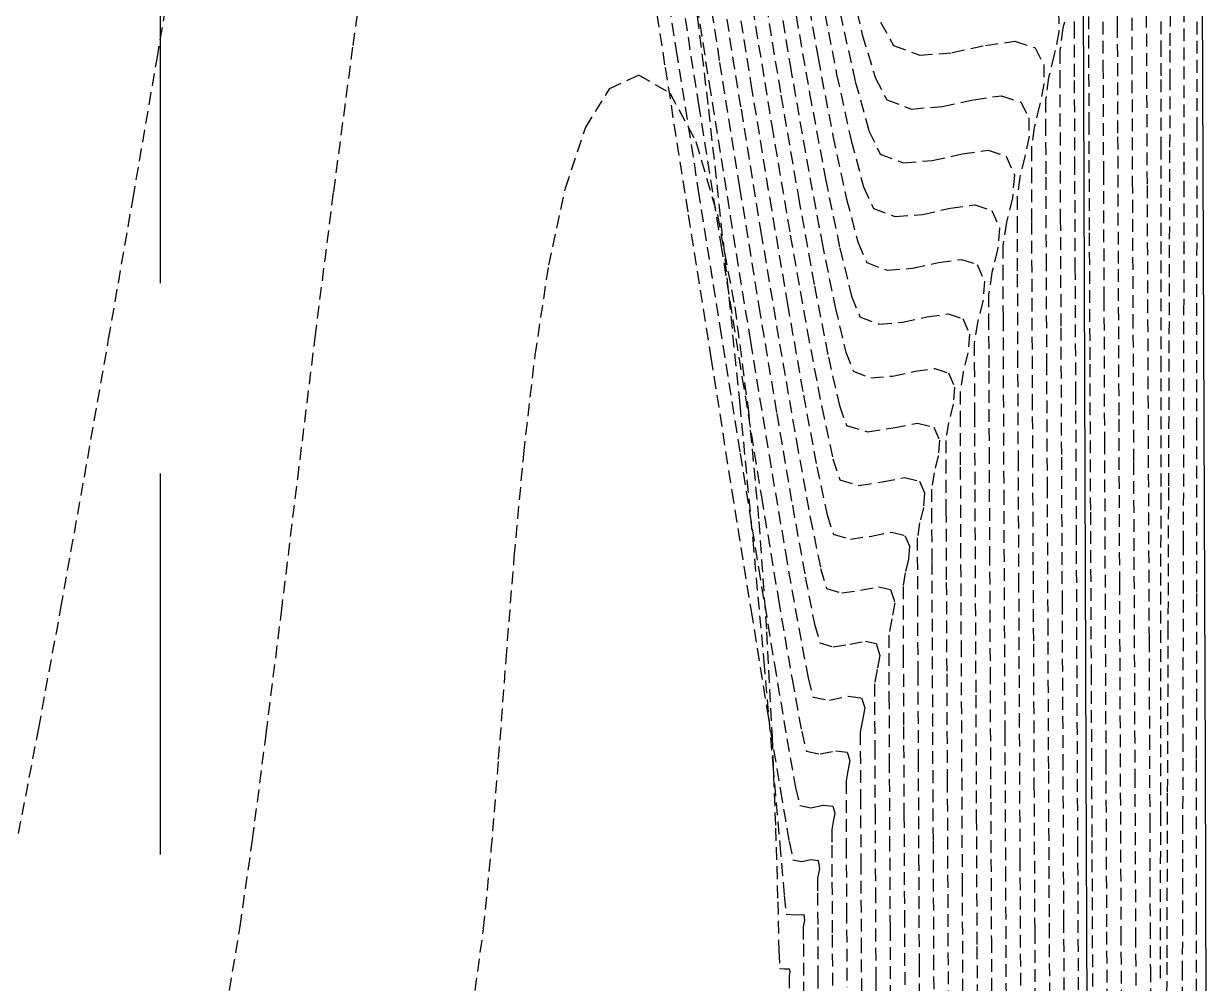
# Model space of a CAD drawing. Header units: inches. Extents: x 7994 to 10114, y 11164 to 12491.
# Drawn here: x 9944.48 to 9967.81, y 11410.74 to 11429.63 of the extents above; entities that cross this region are included whole.
import ezdxf

# ---------------------------------------------------------------- set-up
doc = ezdxf.new("R2010")
doc.units = ezdxf.units.IN
doc.header["$MEASUREMENT"] = 0
doc.linetypes.add('HIDDEN', pattern=[0.375, 0.25, -0.125])
doc.linetypes.add('x4227topo$0$HIDDEN', pattern=[0.375, 0.25, -0.125])
for name, color, linetype in [('CONTOURS', 43, 'x4227topo$0$HIDDEN'), ('GRID', 254, 'HIDDEN'), ('x4227topo$0$C-TOPO', 12, 'Continuous')]:
    doc.layers.add(name, color=color, linetype=linetype)

msp = doc.modelspace()

# ---------------------------------------------------------------- linework, layer by layer
at = {"layer": 'CONTOURS', "color": 43}
for p, q in [((9950.971, 11429.205, 1217), (9951.372, 11432.021, 1217)), ((9956.903, 11431.867, 1219), (9957.334, 11429.108, 1219)), ((9947.107, 11428.944, 1218), (9947.559, 11431.603, 1218)), ((9956.662, 11431.667, 1218), (9957.115, 11428.769, 1218)), ((9957.795, 11431.379, 1222), (9958.189, 11428.872, 1222)), ((9966.015, 11431.306, 1239), (9966.021, 11429.604, 1239)), ((9957.564, 11431.114, 1221), (9957.982, 11428.458, 1221)), ((9957.334, 11430.85, 1220), (9957.774, 11428.044, 1220)), ((9957.615, 11430.9, 1217), (9957.969, 11427.951, 1217)), ((9958.429, 11430.804, 1224), (9958.805, 11428.448, 1224)), ((9959.249, 11430.804, 1227), (9959.578, 11428.817, 1227)), ((9966.301, 11430.873, 1240), (9966.309, 11428.891, 1240)), ((9959.823, 11430.681, 1229), (9960.127, 11428.959, 1229)), ((9960.721, 11430.605, 1232), (9960.999, 11429.421, 1232)), ((9966.59, 11430.557, 1241), (9966.598, 11428.6, 1241)), ((9967.341, 11428.54, 1241), (9967.341, 11430.646, 1241)), ((9958.21, 11430.465, 1223), (9958.61, 11427.95, 1223)), ((9959.043, 11430.379, 1226), (9959.397, 11428.225, 1226)), ((9965.451, 11430.525, 1237), (9965.455, 11429.393, 1237)), ((9965.735, 11430.423, 1238), (9965.74, 11428.801, 1238)), ((9959.632, 11430.158, 1228), (9959.961, 11428.261, 1228)), ((9960.192, 11430.205, 1230), (9960.494, 11428.633, 1230)), ((9967.066, 11429.201, 1242), (9967.069, 11430.077, 1242)), ((9967.593, 11427.545, 1240), (9967.593, 11430.117, 1240)), ((9958.837, 11429.954, 1225), (9959.216, 11427.632, 1225)), ((9960.563, 11429.842, 1231), (9960.861, 11428.494, 1231)), ((9964.866, 11429.881, 1234), (9964.871, 11429.472, 1234)), ((9965.07, 11430.031, 1235), (9964.952, 11429.552, 1235)), ((9965.171, 11430.051, 1236), (9965.171, 11429.591, 1236)), ((9966.881, 11430.055, 1242), (9966.882, 11429.234, 1242)), ((9961.36, 11429.665, 1233), (9961.614, 11429.206, 1233)), ((9960.999, 11429.421, 1232), (9961.259, 11428.562, 1232)), ((9964.871, 11429.472, 1234), (9964.781, 11429.026, 1234)), ((9964.952, 11429.552, 1235), (9964.89, 11429.093, 1235)), ((9965.171, 11429.591, 1236), (9965.174, 11428.518, 1236)), ((9965.455, 11429.393, 1237), (9965.461, 11427.696, 1237)), ((9966.021, 11429.604, 1239), (9966.029, 11427.409, 1239)), ((9950.587, 11426.325, 1217), (9950.971, 11429.205, 1217)), ((9961.614, 11429.206, 1233), (9962.13, 11429.013, 1233)), ((9962.768, 11429.064, 1233), (9963.427, 11429.207, 1233)), ((9963.427, 11429.207, 1233), (9964.006, 11429.29, 1233)), ((9964.006, 11429.29, 1233), (9964.404, 11429.159, 1233)), ((9964.404, 11429.159, 1233), (9964.572, 11428.832, 1233)), ((9966.882, 11429.234, 1242), (9966.882, 11428.533, 1242)), ((9967.064, 11428.494, 1242), (9967.066, 11429.201, 1242)), ((9946.634, 11426.19, 1218), (9947.107, 11428.944, 1218)), ((9957.334, 11429.108, 1219), (9957.769, 11426.348, 1219)), ((9960.127, 11428.959, 1229), (9960.421, 11427.428, 1229)), ((9962.13, 11429.013, 1233), (9962.768, 11429.064, 1233)), ((9964.781, 11429.026, 1234), (9964.668, 11428.572, 1234)), ((9964.89, 11429.093, 1235), (9964.89, 11428.613, 1235)), ((9957.115, 11428.769, 1218), (9957.571, 11425.87, 1218)), ((9958.189, 11428.872, 1222), (9958.583, 11426.407, 1222)), ((9959.578, 11428.817, 1227), (9959.9, 11426.968, 1227)), ((9964.572, 11428.832, 1233), (9964.577, 11428.444, 1233)), ((9965.74, 11428.801, 1238), (9965.748, 11426.709, 1238)), ((9966.309, 11428.891, 1240), (9966.318, 11426.538, 1240)), ((9956.025, 11428.355, 1216), (9956.592, 11428.625, 1216)), ((9956.592, 11428.625, 1216), (9957.206, 11428.273, 1216)), ((9957.982, 11428.458, 1221), (9958.397, 11425.847, 1221)), ((9958.805, 11428.448, 1224), (9959.175, 11426.187, 1224)), ((9960.494, 11428.633, 1230), (9960.778, 11427.335, 1230)), ((9960.861, 11428.494, 1231), (9961.131, 11427.527, 1231)), ((9961.259, 11428.562, 1232), (9961.482, 11428.137, 1232)), ((9964.577, 11428.444, 1233), (9964.491, 11428.022, 1233)), ((9964.668, 11428.572, 1234), (9964.61, 11428.135, 1234)), ((9964.89, 11428.613, 1235), (9964.894, 11427.489, 1235)), ((9965.174, 11428.518, 1236), (9965.18, 11426.908, 1236)), ((9966.598, 11428.6, 1241), (9966.608, 11426.45, 1241)), ((9966.882, 11428.533, 1242), (9966.882, 11427.21, 1242)), ((9967.06, 11427.201, 1242), (9967.064, 11428.494, 1242)), ((9967.339, 11426.291, 1241), (9967.341, 11428.54, 1241)), ((9955.549, 11427.585, 1216), (9956.025, 11428.355, 1216)), ((9957.206, 11428.273, 1216), (9957.72, 11427.314, 1216)), ((9959.397, 11428.225, 1226), (9959.74, 11426.221, 1226)), ((9959.961, 11428.261, 1228), (9960.274, 11426.578, 1228)), ((9963.196, 11428.138, 1232), (9963.743, 11428.216, 1232)), ((9963.743, 11428.216, 1232), (9964.119, 11428.092, 1232)), ((9957.774, 11428.044, 1220), (9958.211, 11425.288, 1220)), ((9961.482, 11428.137, 1232), (9961.97, 11427.954, 1232)), ((9961.97, 11427.954, 1232), (9962.573, 11428.003, 1232)), ((9962.573, 11428.003, 1232), (9963.196, 11428.138, 1232)), ((9964.119, 11428.092, 1232), (9964.277, 11427.783, 1232)), ((9964.491, 11428.022, 1233), (9964.385, 11427.591, 1233)), ((9964.61, 11428.135, 1234), (9964.609, 11427.679, 1234)), ((9957.969, 11427.951, 1217), (9958.293, 11425.002, 1217)), ((9958.61, 11427.95, 1223), (9959.002, 11425.537, 1223)), ((9964.277, 11427.783, 1232), (9964.283, 11427.417, 1232)), ((9955.153, 11426.398, 1216), (9955.549, 11427.585, 1216)), ((9959.216, 11427.632, 1225), (9959.58, 11425.473, 1225)), ((9961.131, 11427.527, 1231), (9961.35, 11427.067, 1231)), ((9964.385, 11427.591, 1233), (9964.329, 11427.177, 1233)), ((9964.609, 11427.679, 1234), (9964.613, 11426.611, 1234)), ((9965.461, 11427.696, 1237), (9965.469, 11425.513, 1237)), ((9967.592, 11424.693, 1240), (9967.593, 11427.545, 1240)), ((9957.72, 11427.314, 1216), (9958.144, 11425.868, 1216)), ((9960.421, 11427.428, 1229), (9960.689, 11426.182, 1229)), ((9960.778, 11427.335, 1230), (9961.025, 11426.42, 1230)), ((9964.283, 11427.417, 1232), (9964.201, 11427.018, 1232)), ((9964.894, 11427.489, 1235), (9964.9, 11425.805, 1235)), ((9966.029, 11427.409, 1239), (9966.039, 11424.799, 1239)), ((9961.35, 11427.067, 1231), (9961.809, 11426.896, 1231)), ((9962.378, 11426.941, 1231), (9962.965, 11427.069, 1231)), ((9962.965, 11427.069, 1231), (9963.48, 11427.142, 1231)), ((9963.48, 11427.142, 1231), (9963.834, 11427.026, 1231)), ((9964.329, 11427.177, 1233), (9964.329, 11426.745, 1233)), ((9966.882, 11427.21, 1242), (9966.881, 11425.347, 1242)), ((9967.053, 11425.393, 1242), (9967.06, 11427.201, 1242)), ((9959.9, 11426.968, 1227), (9960.2, 11425.349, 1227)), ((9961.809, 11426.896, 1231), (9962.378, 11426.941, 1231)), ((9963.834, 11427.026, 1231), (9963.996, 11426.652, 1231)), ((9964.201, 11427.018, 1232), (9964.101, 11426.61, 1232)), ((9965.18, 11426.908, 1236), (9965.188, 11424.839, 1236)), ((9960.274, 11426.578, 1228), (9960.556, 11425.212, 1228)), ((9963.996, 11426.652, 1231), (9963.956, 11426.204, 1231)), ((9964.101, 11426.61, 1232), (9964.048, 11426.219, 1232)), ((9964.329, 11426.745, 1233), (9964.332, 11425.732, 1233)), ((9964.613, 11426.611, 1234), (9964.619, 11425.012, 1234)), ((9965.748, 11426.709, 1238), (9965.758, 11424.221, 1238)), ((9954.825, 11424.877, 1216), (9955.153, 11426.398, 1216)), ((9957.769, 11426.348, 1219), (9958.192, 11423.674, 1219)), ((9958.583, 11426.407, 1222), (9958.962, 11424.074, 1222)), ((9961.025, 11426.42, 1230), (9961.218, 11425.998, 1230)), ((9966.318, 11426.538, 1240), (9966.329, 11423.885, 1240)), ((9966.608, 11426.45, 1241), (9966.618, 11424.185, 1241)), ((9946.154, 11423.419, 1218), (9946.634, 11426.19, 1218)), ((9950.222, 11423.456, 1217), (9950.587, 11426.325, 1217)), ((9959.175, 11426.187, 1224), (9959.525, 11424.113, 1224)), ((9959.74, 11426.221, 1226), (9960.057, 11424.468, 1226)), ((9960.689, 11426.182, 1229), (9960.916, 11425.318, 1229)), ((9963.956, 11426.204, 1231), (9963.839, 11425.725, 1231)), ((9964.048, 11426.219, 1232), (9964.048, 11425.766, 1232)), ((9967.336, 11423.969, 1241), (9967.339, 11426.291, 1241)), ((9961.218, 11425.998, 1230), (9961.649, 11425.837, 1230)), ((9961.649, 11425.837, 1230), (9962.182, 11425.88, 1230)), ((9962.182, 11425.88, 1230), (9962.733, 11425.999, 1230)), ((9962.733, 11425.999, 1230), (9963.217, 11426.068, 1230)), ((9963.217, 11426.068, 1230), (9963.549, 11425.959, 1230)), ((9963.549, 11425.959, 1230), (9963.701, 11425.609, 1230)), ((9957.571, 11425.87, 1218), (9958.014, 11423.061, 1218)), ((9958.144, 11425.868, 1216), (9958.487, 11424.059, 1216)), ((9958.397, 11425.847, 1221), (9958.795, 11423.376, 1221)), ((9963.839, 11425.725, 1231), (9963.767, 11425.261, 1231)), ((9964.048, 11425.766, 1232), (9964.052, 11424.699, 1232)), ((9964.332, 11425.732, 1233), (9964.338, 11424.216, 1233)), ((9964.9, 11425.805, 1235), (9964.91, 11423.648, 1235)), ((9959.002, 11425.537, 1223), (9959.371, 11423.325, 1223)), ((9959.58, 11425.473, 1225), (9959.914, 11423.587, 1225)), ((9963.701, 11425.609, 1230), (9963.664, 11425.188, 1230)), ((9965.469, 11425.513, 1237), (9965.48, 11422.927, 1237)), ((9958.211, 11425.288, 1220), (9958.629, 11422.679, 1220)), ((9960.2, 11425.349, 1227), (9960.463, 11424.052, 1227)), ((9960.556, 11425.212, 1228), (9960.788, 11424.271, 1228)), ((9960.916, 11425.318, 1229), (9961.086, 11424.929, 1229)), ((9963.664, 11425.188, 1230), (9963.554, 11424.738, 1230)), ((9963.767, 11425.261, 1231), (9963.767, 11424.834, 1231)), ((9966.881, 11425.347, 1242), (9966.879, 11423.024, 1242)), ((9967.045, 11423.146, 1242), (9967.053, 11425.393, 1242)), ((9958.293, 11425.002, 1217), (9958.585, 11422.144, 1217)), ((9962.502, 11424.93, 1229), (9962.954, 11424.994, 1229)), ((9962.954, 11424.994, 1229), (9963.264, 11424.892, 1229)), ((9964.619, 11425.012, 1234), (9964.628, 11422.963, 1234)), ((9954.555, 11423.105, 1216), (9954.825, 11424.877, 1216)), ((9961.086, 11424.929, 1229), (9961.489, 11424.778, 1229)), ((9961.489, 11424.778, 1229), (9961.987, 11424.818, 1229)), ((9961.987, 11424.818, 1229), (9962.502, 11424.93, 1229)), ((9963.264, 11424.892, 1229), (9963.406, 11424.565, 1229)), ((9963.554, 11424.738, 1230), (9963.487, 11424.303, 1230)), ((9963.767, 11424.834, 1231), (9963.771, 11423.829, 1231)), ((9965.188, 11424.839, 1236), (9965.199, 11422.385, 1236)), ((9966.039, 11424.799, 1239), (9966.051, 11421.85, 1239)), ((9963.406, 11424.565, 1229), (9963.371, 11424.172, 1229)), ((9964.052, 11424.699, 1232), (9964.058, 11423.105, 1232)), ((9967.591, 11421.631, 1240), (9967.592, 11424.693, 1240)), ((9960.057, 11424.468, 1226), (9960.331, 11423.067, 1226)), ((9960.788, 11424.271, 1228), (9960.954, 11423.86, 1228)), ((9963.487, 11424.303, 1230), (9963.487, 11423.855, 1230)), ((9958.487, 11424.059, 1216), (9958.756, 11422.006, 1216)), ((9958.962, 11424.074, 1222), (9959.313, 11421.96, 1222)), ((9959.525, 11424.113, 1224), (9959.84, 11422.322, 1224)), ((9960.463, 11424.052, 1227), (9960.675, 11423.168, 1227)), ((9963.371, 11424.172, 1229), (9963.269, 11423.752, 1229)), ((9964.338, 11424.216, 1233), (9964.346, 11422.273, 1233)), ((9965.758, 11424.221, 1238), (9965.769, 11421.408, 1238)), ((9966.618, 11424.185, 1241), (9966.628, 11421.886, 1241)), ((9960.954, 11423.86, 1228), (9961.329, 11423.72, 1228)), ((9961.792, 11423.757, 1228), (9962.271, 11423.861, 1228)), ((9962.271, 11423.861, 1228), (9962.691, 11423.921, 1228)), ((9962.691, 11423.921, 1228), (9962.979, 11423.826, 1228)), ((9962.979, 11423.826, 1228), (9963.111, 11423.521, 1228)), ((9963.487, 11423.855, 1230), (9963.49, 11422.796, 1230)), ((9963.771, 11423.829, 1231), (9963.777, 11422.327, 1231)), ((9966.329, 11423.885, 1240), (9966.341, 11421.003, 1240)), ((9967.332, 11421.647, 1241), (9967.336, 11423.969, 1241)), ((9958.192, 11423.674, 1219), (9958.592, 11421.171, 1219)), ((9959.914, 11423.587, 1225), (9960.2, 11422.082, 1225)), ((9961.329, 11423.72, 1228), (9961.792, 11423.757, 1228)), ((9963.269, 11423.752, 1229), (9963.206, 11423.345, 1229)), ((9964.91, 11423.648, 1235), (9964.921, 11421.101, 1235)), ((9945.676, 11420.706, 1218), (9946.154, 11423.419, 1218)), ((9949.878, 11420.672, 1217), (9950.222, 11423.456, 1217)), ((9958.795, 11423.376, 1221), (9959.163, 11421.138, 1221)), ((9959.371, 11423.325, 1223), (9959.7, 11421.416, 1223)), ((9963.111, 11423.521, 1228), (9963.079, 11423.155, 1228)), ((9963.206, 11423.345, 1229), (9963.206, 11422.927, 1229)), ((9954.331, 11421.164, 1216), (9954.555, 11423.105, 1216)), ((9960.675, 11423.168, 1227), (9960.822, 11422.79, 1227)), ((9963.079, 11423.155, 1228), (9962.983, 11422.765, 1228)), ((9964.058, 11423.105, 1232), (9964.067, 11421.07, 1232)), ((9967.036, 11420.533, 1242), (9967.045, 11423.146, 1242)), ((9958.014, 11423.061, 1218), (9958.431, 11420.432, 1218)), ((9960.331, 11423.067, 1226), (9960.548, 11422.118, 1226)), ((9962.039, 11422.791, 1227), (9962.428, 11422.847, 1227)), ((9962.428, 11422.847, 1227), (9962.694, 11422.759, 1227)), ((9963.206, 11422.927, 1229), (9963.209, 11421.937, 1229)), ((9964.628, 11422.963, 1234), (9964.639, 11420.544, 1234)), ((9965.48, 11422.927, 1237), (9965.492, 11420.017, 1237)), ((9966.879, 11423.024, 1242), (9966.877, 11420.32, 1242)), ((9958.629, 11422.679, 1220), (9959.013, 11420.316, 1220)), ((9960.822, 11422.79, 1227), (9961.168, 11422.661, 1227)), ((9961.168, 11422.661, 1227), (9961.597, 11422.695, 1227)), ((9961.597, 11422.695, 1227), (9962.039, 11422.791, 1227)), ((9962.694, 11422.759, 1227), (9962.816, 11422.478, 1227)), ((9962.983, 11422.765, 1228), (9962.925, 11422.387, 1228)), ((9963.49, 11422.796, 1230), (9963.497, 11421.218, 1230)), ((9962.816, 11422.478, 1227), (9962.787, 11422.139, 1227)), ((9962.925, 11422.387, 1228), (9962.925, 11421.949, 1228)), ((9965.199, 11422.385, 1236), (9965.211, 11419.624, 1236)), ((9958.585, 11422.144, 1217), (9958.841, 11419.471, 1217)), ((9959.84, 11422.322, 1224), (9960.105, 11420.907, 1224)), ((9963.777, 11422.327, 1231), (9963.785, 11420.41, 1231)), ((9964.346, 11422.273, 1233), (9964.357, 11419.98, 1233)), ((9958.756, 11422.006, 1216), (9958.963, 11419.831, 1216)), ((9959.313, 11421.96, 1222), (9959.622, 11420.152, 1222)), ((9960.2, 11422.082, 1225), (9960.42, 11421.067, 1225)), ((9960.548, 11422.118, 1226), (9960.69, 11421.721, 1226)), ((9962.787, 11422.139, 1227), (9962.698, 11421.778, 1227)), ((9962.925, 11421.949, 1228), (9962.929, 11420.907, 1228)), ((9963.209, 11421.937, 1229), (9963.215, 11420.463, 1229)), ((9960.69, 11421.721, 1226), (9961.102, 11421.6, 1226)), ((9961.102, 11421.6, 1226), (9961.607, 11421.677, 1226)), ((9961.607, 11421.677, 1226), (9962.084, 11421.769, 1226)), ((9962.084, 11421.769, 1226), (9962.41, 11421.692, 1226)), ((9962.41, 11421.692, 1226), (9962.522, 11421.434, 1226)), ((9962.698, 11421.778, 1227), (9962.644, 11421.429, 1227)), ((9966.051, 11421.85, 1239), (9966.064, 11418.638, 1239)), ((9966.628, 11421.886, 1241), (9966.638, 11419.633, 1241)), ((9967.328, 11419.398, 1241), (9967.332, 11421.647, 1241)), ((9967.588, 11418.431, 1240), (9967.591, 11421.631, 1240)), ((9959.7, 11421.416, 1223), (9959.974, 11419.91, 1223)), ((9962.522, 11421.434, 1226), (9962.494, 11421.123, 1226)), ((9962.644, 11421.429, 1227), (9962.644, 11421.024, 1227)), ((9963.497, 11421.218, 1230), (9963.506, 11419.215, 1230)), ((9965.769, 11421.408, 1238), (9965.782, 11418.344, 1238)), ((9954.145, 11419.136, 1216), (9954.331, 11421.164, 1216)), ((9958.592, 11421.171, 1219), (9958.955, 11418.925, 1219)), ((9959.163, 11421.138, 1221), (9959.484, 11419.225, 1221)), ((9960.42, 11421.067, 1225), (9960.558, 11420.652, 1225)), ((9962.494, 11421.123, 1226), (9962.413, 11420.792, 1226)), ((9962.644, 11421.024, 1227), (9962.648, 11420.061, 1227)), ((9964.067, 11421.07, 1232), (9964.078, 11418.682, 1232)), ((9964.921, 11421.101, 1235), (9964.934, 11418.251, 1235)), ((9966.341, 11421.003, 1240), (9966.354, 11417.963, 1240)), ((9960.105, 11420.907, 1224), (9960.305, 11419.963, 1224)), ((9962.413, 11420.792, 1226), (9962.364, 11420.47, 1226)), ((9962.929, 11420.907, 1228), (9962.935, 11419.362, 1228)), ((9945.214, 11418.128, 1218), (9945.676, 11420.706, 1218)), ((9949.557, 11418.046, 1217), (9949.878, 11420.672, 1217)), ((9960.558, 11420.652, 1225), (9960.933, 11420.541, 1225)), ((9960.933, 11420.541, 1225), (9961.393, 11420.611, 1225)), ((9961.393, 11420.611, 1225), (9961.828, 11420.695, 1225)), ((9961.828, 11420.695, 1225), (9962.125, 11420.626, 1225)), ((9962.125, 11420.626, 1225), (9962.227, 11420.39, 1225)), ((9964.639, 11420.544, 1234), (9964.652, 11417.836, 1234)), ((9967.026, 11417.629, 1242), (9967.036, 11420.533, 1242)), ((9958.431, 11420.432, 1218), (9958.808, 11418.075, 1218)), ((9959.013, 11420.316, 1220), (9959.347, 11418.298, 1220)), ((9962.227, 11420.39, 1225), (9962.202, 11420.107, 1225)), ((9962.364, 11420.47, 1226), (9962.364, 11420.048, 1226)), ((9963.215, 11420.463, 1229), (9963.224, 11418.591, 1229)), ((9963.785, 11420.41, 1231), (9963.795, 11418.161, 1231)), ((9966.877, 11420.32, 1242), (9966.875, 11417.315, 1242)), ((9959.622, 11420.152, 1222), (9959.876, 11418.738, 1222)), ((9962.202, 11420.107, 1225), (9962.128, 11419.805, 1225)), ((9962.364, 11420.048, 1226), (9962.368, 11419.038, 1226)), ((9962.648, 11420.061, 1227), (9962.654, 11418.632, 1227)), ((9958.963, 11419.831, 1216), (9959.115, 11417.656, 1216)), ((9959.974, 11419.91, 1223), (9960.177, 11418.909, 1223)), ((9960.305, 11419.963, 1224), (9960.426, 11419.583, 1224)), ((9964.357, 11419.98, 1233), (9964.369, 11417.413, 1233)), ((9965.492, 11420.017, 1237), (9965.506, 11416.866, 1237)), ((9960.426, 11419.583, 1224), (9960.765, 11419.483, 1224)), ((9961.18, 11419.546, 1224), (9961.572, 11419.622, 1224)), ((9961.572, 11419.622, 1224), (9961.84, 11419.559, 1224)), ((9962.128, 11419.805, 1225), (9962.083, 11419.512, 1225)), ((9965.211, 11419.624, 1236), (9965.224, 11416.631, 1236)), ((9966.638, 11419.633, 1241), (9966.647, 11417.506, 1241)), ((9958.841, 11419.471, 1217), (9959.059, 11417.074, 1217)), ((9960.765, 11419.483, 1224), (9961.18, 11419.546, 1224)), ((9961.84, 11419.559, 1224), (9961.932, 11419.346, 1224)), ((9961.932, 11419.346, 1224), (9961.91, 11419.091, 1224)), ((9962.083, 11419.512, 1225), (9962.083, 11419.127, 1225)), ((9962.935, 11419.362, 1228), (9962.944, 11417.413, 1228)), ((9967.323, 11417.292, 1241), (9967.328, 11419.398, 1241)), ((9953.983, 11417.105, 1216), (9954.145, 11419.136, 1216)), ((9959.484, 11419.225, 1221), (9959.746, 11417.732, 1221)), ((9962.083, 11419.127, 1225), (9962.086, 11418.208, 1225)), ((9963.506, 11419.215, 1230), (9963.516, 11416.88, 1230)), ((9958.955, 11418.925, 1219), (9959.267, 11417.023, 1219)), ((9960.177, 11418.909, 1223), (9960.294, 11418.513, 1223)), ((9961.91, 11419.091, 1224), (9961.843, 11418.818, 1224)), ((9962.368, 11419.038, 1226), (9962.374, 11417.548, 1226)), ((9959.876, 11418.738, 1222), (9960.06, 11417.807, 1222)), ((9961.843, 11418.818, 1224), (9961.802, 11418.554, 1224)), ((9964.078, 11418.682, 1232), (9964.09, 11416.028, 1232)), ((9960.294, 11418.513, 1223), (9960.596, 11418.424, 1223)), ((9960.596, 11418.424, 1223), (9960.966, 11418.481, 1223)), ((9960.966, 11418.481, 1223), (9961.316, 11418.548, 1223)), ((9961.316, 11418.548, 1223), (9961.555, 11418.492, 1223)), ((9961.555, 11418.492, 1223), (9961.639, 11418.23, 1223)), ((9961.802, 11418.554, 1224), (9961.802, 11418.155, 1224)), ((9962.654, 11418.632, 1227), (9962.662, 11416.83, 1227)), ((9963.224, 11418.591, 1229), (9963.234, 11416.409, 1229)), ((9966.064, 11418.638, 1239), (9966.078, 11415.241, 1239)), ((9967.585, 11415.162, 1240), (9967.588, 11418.431, 1240)), ((9959.347, 11418.298, 1220), (9959.616, 11416.725, 1220)), ((9961.639, 11418.23, 1223), (9961.578, 11417.913, 1223)), ((9962.086, 11418.208, 1225), (9962.092, 11416.85, 1225)), ((9964.934, 11418.251, 1235), (9964.949, 11415.182, 1235)), ((9965.782, 11418.344, 1238), (9965.796, 11415.102, 1238)), ((9944.777, 11415.762, 1218), (9945.214, 11418.128, 1218)), ((9949.259, 11415.652, 1217), (9949.557, 11418.046, 1217)), ((9958.808, 11418.075, 1218), (9959.131, 11416.079, 1218)), ((9961.802, 11418.155, 1224), (9961.806, 11417.198, 1224)), ((9963.795, 11418.161, 1231), (9963.807, 11415.661, 1231)), ((9966.354, 11417.963, 1240), (9966.368, 11414.836, 1240)), ((9959.746, 11417.732, 1221), (9959.932, 11416.751, 1221)), ((9960.06, 11417.807, 1222), (9960.162, 11417.444, 1222)), ((9961.578, 11417.913, 1223), (9961.521, 11417.596, 1223)), ((9964.652, 11417.836, 1234), (9964.665, 11414.92, 1234)), ((9959.115, 11417.656, 1216), (9959.221, 11415.602, 1216)), ((9961.521, 11417.596, 1223), (9961.522, 11417.24, 1223)), ((9962.374, 11417.548, 1226), (9962.382, 11415.682, 1226)), ((9966.647, 11417.506, 1241), (9966.655, 11415.586, 1241)), ((9967.014, 11414.507, 1242), (9967.026, 11417.629, 1242)), ((9960.162, 11417.444, 1222), (9960.427, 11417.366, 1222)), ((9960.427, 11417.366, 1222), (9960.753, 11417.415, 1222)), ((9960.753, 11417.415, 1222), (9961.06, 11417.475, 1222)), ((9961.06, 11417.475, 1222), (9961.27, 11417.426, 1222)), ((9961.27, 11417.426, 1222), (9961.344, 11417.195, 1222)), ((9962.944, 11417.413, 1228), (9962.955, 11415.158, 1228)), ((9964.369, 11417.413, 1233), (9964.381, 11414.649, 1233)), ((9966.875, 11417.315, 1242), (9966.871, 11414.089, 1242)), ((9967.319, 11415.401, 1241), (9967.323, 11417.292, 1241)), ((9953.836, 11415.154, 1216), (9953.983, 11417.105, 1216)), ((9959.059, 11417.074, 1217), (9959.237, 11415.046, 1217)), ((9959.267, 11417.023, 1219), (9959.515, 11415.55, 1219)), ((9961.344, 11417.195, 1222), (9961.29, 11416.917, 1222)), ((9961.522, 11417.24, 1223), (9961.525, 11416.386, 1223)), ((9961.806, 11417.198, 1224), (9961.812, 11415.793, 1224)), ((9961.29, 11416.917, 1222), (9961.241, 11416.638, 1222)), ((9962.092, 11416.85, 1225), (9962.1, 11415.149, 1225)), ((9962.662, 11416.83, 1227), (9962.672, 11414.746, 1227)), ((9963.516, 11416.88, 1230), (9963.528, 11414.306, 1230)), ((9965.506, 11416.866, 1237), (9965.521, 11413.553, 1237)), ((9959.616, 11416.725, 1220), (9959.805, 11415.694, 1220)), ((9959.932, 11416.751, 1221), (9960.03, 11416.375, 1221)), ((9961.241, 11416.638, 1222), (9961.241, 11416.274, 1222)), ((9965.224, 11416.631, 1236), (9965.239, 11413.484, 1236)), ((9960.03, 11416.375, 1221), (9960.35, 11416.314, 1221)), ((9960.35, 11416.314, 1221), (9960.722, 11416.39, 1221)), ((9960.722, 11416.39, 1221), (9960.985, 11416.359, 1221)), ((9960.985, 11416.359, 1221), (9961.049, 11416.16, 1221)), ((9961.525, 11416.386, 1223), (9961.53, 11415.134, 1223)), ((9963.234, 11416.409, 1229), (9963.245, 11414.003, 1229)), ((9959.131, 11416.079, 1218), (9959.385, 11414.535, 1218)), ((9961.049, 11416.16, 1221), (9961.003, 11415.92, 1221)), ((9961.241, 11416.274, 1222), (9961.244, 11415.398, 1222)), ((9961.003, 11415.92, 1221), (9960.96, 11415.68, 1221)), ((9964.09, 11416.028, 1232), (9964.103, 11413.194, 1232)), ((9944.379, 11413.685, 1218), (9944.777, 11415.762, 1218)), ((9948.988, 11413.563, 1217), (9949.259, 11415.652, 1217)), ((9959.805, 11415.694, 1220), (9959.898, 11415.306, 1220)), ((9960.96, 11415.68, 1221), (9960.96, 11415.309, 1221)), ((9961.812, 11415.793, 1224), (9961.82, 11414.052, 1224)), ((9962.382, 11415.682, 1226), (9962.392, 11413.546, 1226)), ((9963.807, 11415.661, 1231), (9963.819, 11412.991, 1231)), ((9959.221, 11415.602, 1216), (9959.291, 11413.791, 1216)), ((9959.515, 11415.55, 1219), (9959.686, 11414.592, 1219)), ((9961.244, 11415.398, 1222), (9961.25, 11414.124, 1222)), ((9966.655, 11415.586, 1241), (9966.661, 11413.952, 1241)), ((9967.315, 11413.799, 1241), (9967.319, 11415.401, 1241)), ((9953.692, 11413.363, 1216), (9953.836, 11415.154, 1216)), ((9959.898, 11415.306, 1220), (9960.167, 11415.255, 1220)), ((9960.167, 11415.255, 1220), (9960.479, 11415.318, 1220)), ((9960.479, 11415.318, 1220), (9960.7, 11415.292, 1220)), ((9960.7, 11415.292, 1220), (9960.754, 11415.125, 1220)), ((9960.96, 11415.309, 1221), (9960.964, 11414.416, 1221)), ((9962.1, 11415.149, 1225), (9962.109, 11413.203, 1225)), ((9962.955, 11415.158, 1228), (9962.966, 11412.699, 1228)), ((9964.949, 11415.182, 1235), (9964.963, 11411.98, 1235)), ((9966.078, 11415.241, 1239), (9966.093, 11411.735, 1239)), ((9967.581, 11411.895, 1240), (9967.585, 11415.162, 1240)), ((9959.237, 11415.046, 1217), (9959.372, 11413.479, 1217)), ((9960.715, 11414.924, 1220), (9960.679, 11414.722, 1220)), ((9960.754, 11415.125, 1220), (9960.715, 11414.924, 1220)), ((9961.53, 11415.134, 1223), (9961.537, 11413.581, 1223)), ((9964.665, 11414.92, 1234), (9964.679, 11411.877, 1234)), ((9965.796, 11415.102, 1238), (9965.811, 11411.753, 1238)), ((9960.679, 11414.722, 1220), (9960.68, 11414.346, 1220)), ((9962.672, 11414.746, 1227), (9962.682, 11412.472, 1227)), ((9966.368, 11414.836, 1240), (9966.382, 11411.693, 1240)), ((9959.385, 11414.535, 1218), (9959.558, 11413.534, 1218)), ((9959.686, 11414.592, 1219), (9959.766, 11414.236, 1219)), ((9964.381, 11414.649, 1233), (9964.395, 11411.764, 1233)), ((9967.003, 11411.24, 1242), (9967.014, 11414.507, 1242)), ((9959.766, 11414.236, 1219), (9959.984, 11414.195, 1219)), ((9959.984, 11414.195, 1219), (9960.236, 11414.246, 1219)), ((9960.236, 11414.246, 1219), (9960.416, 11414.225, 1219)), ((9960.416, 11414.225, 1219), (9960.459, 11414.09, 1219)), ((9960.68, 11414.346, 1220), (9960.683, 11413.445, 1220)), ((9960.964, 11414.416, 1221), (9960.97, 11413.131, 1221)), ((9963.528, 11414.306, 1230), (9963.541, 11411.586, 1230)), ((9960.459, 11414.09, 1219), (9960.427, 11413.927, 1219)), ((9961.25, 11414.124, 1222), (9961.257, 11412.564, 1222)), ((9961.82, 11414.052, 1224), (9961.829, 11412.084, 1224)), ((9963.245, 11414.003, 1229), (9963.257, 11411.462, 1229)), ((9966.871, 11414.089, 1242), (9966.867, 11410.723, 1242)), ((9959.291, 11413.791, 1216), (9959.333, 11412.344, 1216)), ((9960.427, 11413.927, 1219), (9960.398, 11413.764, 1219)), ((9960.398, 11413.764, 1219), (9960.399, 11413.46, 1219)), ((9966.661, 11413.952, 1241), (9966.665, 11412.684, 1241)), ((9967.312, 11412.556, 1241), (9967.315, 11413.799, 1241)), ((9948.745, 11411.854, 1217), (9948.988, 11413.563, 1217)), ((9959.558, 11413.534, 1218), (9959.634, 11413.167, 1218)), ((9961.537, 11413.581, 1223), (9961.546, 11411.826, 1223)), ((9962.392, 11413.546, 1226), (9962.403, 11411.246, 1226)), ((9965.521, 11413.553, 1237), (9965.536, 11410.16, 1237)), ((9953.541, 11411.818, 1216), (9953.692, 11413.363, 1216)), ((9959.372, 11413.479, 1217), (9959.461, 11412.466, 1217)), ((9960.399, 11413.46, 1219), (9960.402, 11412.73, 1219)), ((9960.683, 11413.445, 1220), (9960.689, 11412.167, 1220)), ((9965.239, 11413.484, 1236), (9965.253, 11410.258, 1236)), ((9959.634, 11413.167, 1218), (9959.8, 11413.136, 1218)), ((9959.8, 11413.136, 1218), (9959.994, 11413.175, 1218)), ((9959.994, 11413.175, 1218), (9960.131, 11413.159, 1218)), ((9960.131, 11413.159, 1218), (9960.155, 11412.994, 1218)), ((9960.97, 11413.131, 1221), (9960.977, 11411.583, 1221)), ((9962.109, 11413.203, 1225), (9962.119, 11411.108, 1225)), ((9964.103, 11413.194, 1232), (9964.117, 11410.267, 1232)), ((9960.155, 11412.994, 1218), (9960.117, 11412.806, 1218)), ((9963.819, 11412.991, 1231), (9963.832, 11410.234, 1231)), ((9960.117, 11412.806, 1218), (9960.118, 11412.519, 1218)), ((9960.402, 11412.73, 1219), (9960.407, 11411.695, 1219)), ((9962.966, 11412.699, 1228), (9962.978, 11410.134, 1228)), ((9966.665, 11412.684, 1241), (9966.667, 11411.863, 1241)), ((9959.333, 11412.344, 1216), (9959.356, 11411.383, 1216)), ((9959.461, 11412.466, 1217), (9959.502, 11412.098, 1217)), ((9960.118, 11412.519, 1218), (9960.121, 11411.836, 1218)), ((9961.257, 11412.564, 1222), (9961.265, 11410.831, 1222)), ((9962.682, 11412.472, 1227), (9962.693, 11410.1, 1227)), ((9967.311, 11411.745, 1241), (9967.312, 11412.556, 1241)), ((9960.689, 11412.167, 1220), (9960.696, 11410.66, 1220)), ((9959.502, 11412.098, 1217), (9959.685, 11412.089, 1217)), ((9959.685, 11412.089, 1217), (9959.846, 11412.092, 1217)), ((9959.863, 11411.978, 1217), (9959.837, 11411.848, 1217)), ((9959.846, 11412.092, 1217), (9959.863, 11411.978, 1217)), ((9961.829, 11412.084, 1224), (9961.839, 11410, 1224)), ((9964.679, 11411.877, 1234), (9964.694, 11408.788, 1234)), ((9964.963, 11411.98, 1235), (9964.979, 11408.729, 1235)), ((9967.577, 11408.701, 1240), (9967.581, 11411.895, 1240)), ((9948.532, 11410.598, 1217), (9948.745, 11411.854, 1217)), ((9953.373, 11410.599, 1216), (9953.541, 11411.818, 1216)), ((9959.837, 11411.848, 1217), (9959.838, 11411.518, 1217)), ((9960.121, 11411.836, 1218), (9960.125, 11410.886, 1218)), ((9960.407, 11411.695, 1219), (9960.412, 11410.475, 1219)), ((9961.546, 11411.826, 1223), (9961.554, 11409.967, 1223)), ((9964.395, 11411.764, 1233), (9964.409, 11408.835, 1233)), ((9965.811, 11411.753, 1238), (9965.825, 11408.372, 1238)), ((9966.093, 11411.735, 1239), (9966.108, 11408.196, 1239)), ((9966.382, 11411.693, 1240), (9966.395, 11408.605, 1240)), ((9966.667, 11411.863, 1241), (9966.673, 11411.013, 1241)), ((9967.308, 11410.929, 1241), (9967.311, 11411.745, 1241)), ((9959.838, 11411.518, 1217), (9959.841, 11410.753, 1217)), ((9960.977, 11411.583, 1221), (9960.985, 11409.9, 1221)), ((9963.257, 11411.462, 1229), (9963.269, 11408.871, 1229)), ((9963.541, 11411.586, 1230), (9963.554, 11408.813, 1230)), ((9959.356, 11411.383, 1216), (9959.37, 11411.029, 1216)), ((9962.403, 11411.246, 1226), (9962.414, 11408.887, 1226)), ((9966.991, 11407.904, 1242), (9967.003, 11411.24, 1242)), ((9959.37, 11411.029, 1216), (9959.472, 11411.024, 1216)), ((9959.472, 11411.024, 1216), (9959.561, 11411.025, 1216)), ((9959.57, 11410.962, 1216), (9959.556, 11410.89, 1216)), ((9959.561, 11411.025, 1216), (9959.57, 11410.962, 1216)), ((9962.119, 11411.108, 1225), (9962.129, 11408.958, 1225)), ((9966.673, 11411.013, 1241), (9966.686, 11409.666, 1241)), ((9959.556, 11410.89, 1216), (9959.557, 11410.637, 1216)), ((9959.841, 11410.753, 1217), (9959.846, 11409.767, 1217)), ((9960.125, 11410.886, 1218), (9960.13, 11409.8, 1218)), ((9961.265, 11410.831, 1222), (9961.274, 11409.035, 1222)), ((9967.304, 11409.671, 1241), (9967.308, 11410.929, 1241))]:
    msp.add_line(p, q, dxfattribs=at)
at = {"layer": 'GRID', "color": 253, "linetype": 'HIDDEN', "ltscale": 30}
msp.add_line((9947.169, 12455.774), (9947.169, 11298.003), dxfattribs=at)
at = {"layer": 'x4227topo$0$C-TOPO', "color": 7}
for p, q in [((9965.409, 11415.076), (9965.351, 11430.824)), ((9967.757, 11415.085), (9967.699, 11430.833)), ((9965.467, 11399.328), (9965.409, 11415.076)), ((9967.815, 11399.337), (9967.757, 11415.085))]:
    msp.add_line(p, q, dxfattribs=at)

doc.saveas('drawing.dxf')
